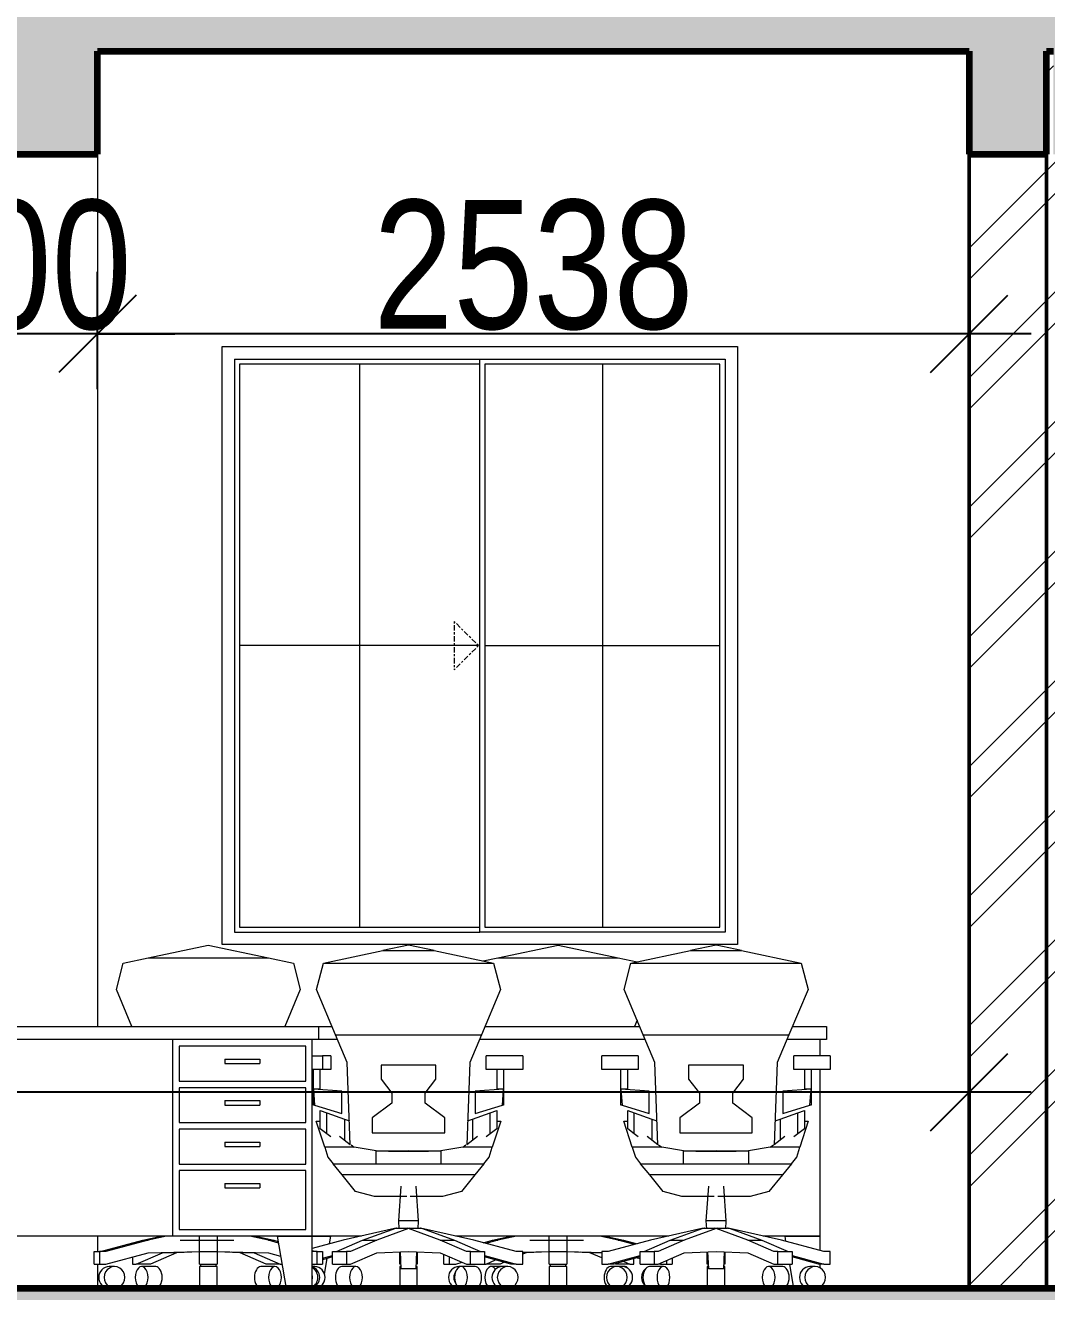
# Model space of a CAD drawing. Header units: millimetres. Extents: x -35190 to 411743, y -233114 to 23872.
# Drawn here: x 110245 to 113218, y -216546 to -212861 of the extents above; entities that cross this region are included whole.
import ezdxf

# ---------------------------------------------------------------- set-up
doc = ezdxf.new("R2010")
doc.units = ezdxf.units.MM
doc.linetypes.add('Centre', pattern=[31.75, 6.35, -4.7625, 15.875, -4.7625])
for name, color, linetype, lineweight in [('A-ANNO-DIMS', 211, 'Continuous', 9), ('A-DETL-GENF', 92, 'Continuous', 18), ('A-DETL-THIN', 151, 'Continuous', 18), ('A-FLOR-LEVL', 51, 'Continuous', 18), ('A-GENM', 13, 'Continuous', 18), ('A-GLAZ', 151, 'Continuous', 18), ('A-WALL', 113, 'Continuous', 18), ('A-WALL-PATT', 111, 'Continuous', 18), ('I-FURN', 30, 'Continuous', 18)]:
    doc.layers.add(name, color=color, linetype=linetype, lineweight=lineweight)
doc.styles.add('Arial_3', font='arial.ttf', dxfattribs={"width": 0.8, "height": 375})
doc.dimstyles.new('main_4_5mm', dxfattribs={"dimscale": 304.8, "dimtxt": 382.597275, "dimasz": 0.738189, "dimexe": 0.590551, "dimexo": 0.0625, "dimgap": 0.024606, "dimtad": 1, "dimdec": 0, "dimzin": 0, "dimdsep": 46, "dimtxsty": 'Arial_3', "dimblk1": 'OBLIQUE', "dimblk2": 'OBLIQUE', "dimsah": 1, "dimcen": 0.09, "dimdle": 0.590551, "dimazin": 0, "dimtfac": 1, "dimtdec": 4, "dimtix": 1, "dimtmove": 0, "dimatfit": 3, "dimfxl": 0.590551, "dimfxlon": 1, "dimtvp": 1, "dimtolj": 1, "dimtzin": 0, "dimarcsym": 2})
pattern_1 = [(45, (95014.18, -213760.84), (-188.5854, 188.5854), []), (45, (95014.18, -213475.09), (-188.5854, 188.5854), [])]

# ---------------------------------------------------------------- blocks, each defined once
blk = doc.blocks.new('Sliding - 2L - SL1_5 X 1_8-V4-Section 3')
at = {"layer": 'A-GLAZ'}
for p, q in [((28834.9, 3154), (28834.9, 1486)), ((28834.9, 3154), (29548.9, 3154)), ((28849.9, 3139), (28849.9, 1501)), ((29548.9, 3139), (28849.9, 3139)), ((29199.4, 3139), (29199.4, 1501)), ((29548.9, 1486), (29548.9, 3154)), ((29548.9, 3154), (30262.9, 3154)), ((29564, 3138.9), (29564, 1501.1)), ((30247.8, 3138.9), (29564, 3138.9)), ((29905.9, 3138.9), (29905.9, 1501.1)), ((30247.8, 1501.1), (30247.8, 3138.9)), ((30262.9, 3154), (30262.9, 1486)), ((29545.1, 2320), (28849.9, 2320)), ((29564, 2320), (30247.8, 2320)), ((28834.9, 1486), (29548.9, 1486)), ((28849.9, 1501), (29548.9, 1501)), ((30262.9, 1486), (29548.9, 1486)), ((29564, 1501.1), (30247.8, 1501.1))]:
    blk.add_line(p, q, dxfattribs=at)
at = {"layer": 'A-GLAZ', "linetype": 'Centre'}
for p, q in [((29545.1, 2320), (29474.4, 2390.7)), ((29474.4, 2390.7), (29474.4, 2249.3)), ((29545.1, 2320), (29474.4, 2249.3))]:
    blk.add_line(p, q, dxfattribs=at)
blk = doc.blocks.new('HermanMiller_Seating_Aeron_WorkChair_9870 - Armpad_PostureFit_Graphite-V12-Section 3')
at = {"layer": 'A-GENM'}
blk.add_line((26855.5, 4338.9), (26699.3, 4338.9), dxfattribs=at)
at = {"layer": 'I-FURN'}
for p, q in [((26606.7, 5161.6), (26781.6, 5198.1)), ((26781.6, 5198.1), (26956.5, 5161.6)), ((26564, 5152.7), (26606.7, 5161.6)), ((26606.7, 5161.6), (26956.5, 5161.6)), ((26956.5, 5161.6), (27011.6, 5150.1)), ((27011.6, 4979.9), (27004.1, 4962)), ((26591.1, 4339.7), (26644.6, 4352)), ((26660.3, 4352), (26606.8, 4339.7)), ((26756.2, 4339.7), (26756.2, 4352)), ((26807, 4352), (26807, 4339.7)), ((26956.4, 4339.7), (26902.9, 4352)), ((26918.6, 4352), (26972.1, 4339.7)), ((26564, 4332.5), (26591.1, 4339.7)), ((26606.8, 4339.7), (26571.9, 4330.5)), ((26591.1, 4339.7), (26606.8, 4339.7)), ((26756.2, 4307.2), (26756.2, 4339.7)), ((26756.2, 4339.7), (26807, 4339.7)), ((26807, 4339.7), (26807, 4307.2)), ((27003.8, 4327.2), (26956.4, 4339.7)), ((26956.4, 4339.7), (26972.1, 4339.7)), ((26972.1, 4339.7), (27011.6, 4329.3)), ((26449.3, 4270.6), (26449.3, 4299)), ((26465, 4292.2), (26465, 4270.6)), ((26483.7, 4270.6), (26502.9, 4275.8)), ((26572.1, 4270.6), (26599.7, 4282.6)), ((26625.1, 4275.8), (26613.2, 4270.6)), ((26678.8, 4305.2), (26756.2, 4307)), ((26678.8, 4304.7), (26715.1, 4306.1)), ((26689.2, 4303.6), (26678.8, 4299)), ((26689.2, 4303.6), (26678.8, 4303.6)), ((26756.2, 4306.1), (26689.2, 4303.6)), ((26756.2, 4270.6), (26756.2, 4307.2)), ((26756.2, 4307.2), (26807, 4307.2)), ((26807, 4307.2), (26807, 4270.6)), ((26807, 4307), (26909.3, 4304.7)), ((26874, 4303.6), (26807, 4306.1)), ((26848.1, 4306.1), (26909.3, 4303.8)), ((26909.3, 4288.3), (26874, 4303.6)), ((26909.3, 4303.6), (26874, 4303.6)), ((26973, 4278.5), (26991.1, 4270.6)), ((27002.7, 4270.6), (27002.7, 4286.4)), ((27011.6, 4288.8), (27020.5, 4286.4)), ((27098.3, 4270.6), (27098.3, 4281.5)), ((27114, 4288.3), (27114, 4270.6)), ((26449.3, 4270.6), (26465, 4270.6)), ((26465, 4270.6), (26483.7, 4270.6)), ((26499.4, 4263.5), (26492.9, 4263.5)), ((26567.5, 4270.6), (26572.1, 4270.6)), ((26613.2, 4270.6), (26572.1, 4270.6)), ((26619.4, 4263.5), (26587.5, 4263.5)), ((26756.2, 4270.6), (26807, 4270.6)), ((26807, 4263.5), (26756.2, 4263.5)), ((26756.2, 4263.5), (26756.2, 4231.7)), ((26758.7, 4270.6), (26759.1, 4263.4)), ((26804.2, 4263.5), (26804.5, 4270.6)), ((26807, 4231.7), (26807, 4263.5)), ((26952.9, 4263.5), (26934.6, 4263.5)), ((26950, 4270.6), (26947.6, 4271.7)), ((26991.1, 4270.6), (26950, 4270.6)), ((26975.7, 4263.5), (26968.6, 4263.5)), ((26991.1, 4270.6), (27002.7, 4270.6)), ((27075.6, 4271.7), (27079.5, 4270.6)), ((27079.5, 4270.6), (27098.3, 4270.6)), ((27098.3, 4270.6), (27114, 4270.6)), ((26756.2, 4231.7), (26756.2, 4200)), ((26807, 4200), (26807, 4231.7))]:
    blk.add_line(p, q, dxfattribs=at)
for centre, ratio, start_param, end_param in [((26492.9, 4231.7), 0.951057, 0, 1.570796), ((26508.6, 4231.7), 0.951057, 0.936925, 1.570796), ((26587.5, 4231.7), 0.587785, 5.566775, 7.853982), ((26934.6, 4231.7), 0.587785, 0, 1.570796), ((26975.7, 4231.7), 0.587785, 5.615513, 6.429794), ((27054.6, 4231.7), 0.951057, 0.667672, 1.570796), ((26492.9, 4231.7), 0.951057, 1.570796, 3.141593), ((26508.6, 4231.7), 0.951057, 1.570796, 2.204668), ((26587.5, 4231.7), 0.587785, 1.570796, 3.858003), ((26934.6, 4231.7), 0.587785, 1.570796, 3.141593), ((26975.7, 4231.7), 0.587785, 2.994984, 3.809265), ((27054.6, 4231.7), 0.951057, 1.570796, 2.47392)]:
    blk.add_ellipse(centre, major_axis=(0, 31.7), ratio=ratio, start_param=start_param, end_param=end_param, dxfattribs=at)
blk = doc.blocks.new('M_Desk - 1525 x 762mm-V15-Section 3')
at = {"layer": 'I-FURN'}
for p, q in [((29080.5, 4962), (29119.1, 4962)), ((29564.1, 4962), (30014.3, 4962)), ((30459.3, 4962), (30558.4, 4962)), ((30558.4, 4962), (30558.4, 4923.9)), ((29135.1, 4923.9), (29080.5, 4923.9)), ((30030.3, 4923.9), (29548.1, 4923.9)), ((30558.4, 4923.9), (30443.3, 4923.9)), ((30539.3, 4923.9), (30539.3, 4876.3)), ((30539.3, 4836.6), (30539.3, 4352)), ((29061.4, 4352), (29115.9, 4352)), ((29204.6, 4352), (29061.4, 4352)), ((29112.1, 4329.4), (29115.9, 4352)), ((30099.8, 4352), (29478.6, 4352)), ((30539.3, 4352), (30373.8, 4352)), ((30440.3, 4336.3), (30437.7, 4352)), ((30437.7, 4352), (30539.3, 4352)), ((30539.3, 4352), (30539.3, 4310.1)), ((29097.4, 4241.1), (29105.1, 4287.1)), ((30463.1, 4200), (30451.3, 4270.6)), ((30539.3, 4270.6), (30539.3, 4259.8)), ((29090.5, 4200), (29092.7, 4213)), ((30539.3, 4203.7), (30539.3, 4200))]:
    blk.add_line(p, q, dxfattribs=at)
blk = doc.blocks.new('HermanMiller_Seating_Aeron_WorkChair_9870 - Armpad_PostureFit_Graphite-V11-Section 3')
at = {"layer": 'I-FURN'}
for p, q in [((23531.2, 5198.1), (23456.9, 5182.6)), ((23605.5, 5182.6), (23531.2, 5198.1)), ((23283.4, 5146.4), (23456.9, 5182.6)), ((23456.9, 5182.6), (23605.5, 5182.6)), ((23605.5, 5182.6), (23779, 5146.4)), ((23263.5, 5069.7), (23283.4, 5146.4)), ((23283.4, 5146.4), (23779, 5146.4)), ((23779, 5146.4), (23798.9, 5069.7)), ((23319, 4937.5), (23263.5, 5069.7)), ((23798.9, 5069.7), (23743.4, 4937.5)), ((23352.9, 4856.7), (23319, 4937.5)), ((23319, 4937.5), (23743.4, 4937.5)), ((23743.4, 4937.5), (23709.5, 4856.7)), ((23198.6, 4836.6), (23198.6, 4876.3)), ((23304.8, 4876.3), (23198.6, 4876.3)), ((23304.8, 4876.3), (23304.8, 4836.6)), ((23757.6, 4836.6), (23757.6, 4876.3)), ((23863.8, 4876.3), (23757.6, 4876.3)), ((23863.8, 4876.3), (23863.8, 4836.6)), ((23304.8, 4836.6), (23198.6, 4836.6)), ((23254.5, 4779.8), (23254.5, 4836.6)), ((23273.2, 4836.6), (23273.2, 4779.8)), ((23361.7, 4617.4), (23352.9, 4856.7)), ((23611.2, 4848.9), (23451.2, 4848.9)), ((23451.2, 4848.9), (23451.2, 4808.5)), ((23611.2, 4808.5), (23611.2, 4848.9)), ((23709.5, 4856.7), (23700.7, 4617.4)), ((23863.8, 4836.6), (23757.6, 4836.6)), ((23789.2, 4779.8), (23789.2, 4836.6)), ((23807.9, 4836.6), (23807.9, 4779.8)), ((23451.2, 4808.5), (23482.6, 4767.4)), ((23579.8, 4767.4), (23611.2, 4808.5)), ((23254.5, 4732.9), (23254.5, 4779.8)), ((23273.2, 4779.8), (23254.5, 4779.8)), ((23336.7, 4773.8), (23254.5, 4779.8)), ((23254.5, 4779.8), (23257.8, 4732.9)), ((23273.2, 4779.8), (23273.2, 4778.5)), ((23336.7, 4708.8), (23336.7, 4773.8)), ((23482.6, 4767.4), (23482.6, 4738.5)), ((23579.8, 4738.5), (23579.8, 4767.4)), ((23807.9, 4779.8), (23725.7, 4773.8)), ((23725.7, 4773.8), (23725.7, 4708.8)), ((23789.2, 4778.5), (23789.2, 4779.8)), ((23807.9, 4779.8), (23789.2, 4779.8)), ((23804.6, 4732.9), (23807.9, 4779.8)), ((23807.9, 4779.8), (23807.9, 4732.9)), ((23257.8, 4732.9), (23254.5, 4732.9)), ((23257.8, 4732.9), (23336.7, 4708.8)), ((23274.1, 4663.7), (23274.1, 4717)), ((23274.1, 4717), (23293.2, 4710.2)), ((23482.6, 4738.5), (23425.7, 4695.9)), ((23636.7, 4695.9), (23579.8, 4738.5)), ((23725.7, 4708.8), (23804.6, 4732.9)), ((23769.2, 4710.2), (23788.3, 4717)), ((23788.3, 4717), (23788.3, 4663.7)), ((23807.9, 4732.9), (23804.6, 4732.9)), ((23287.2, 4610.4), (23262.9, 4686.6)), ((23262.9, 4686.6), (23271.6, 4686.6)), ((23271.6, 4686.6), (23274.1, 4684.7)), ((23293.2, 4710.2), (23344.7, 4692)), ((23293.2, 4649.6), (23293.2, 4710.2)), ((23344.7, 4692), (23359.2, 4686.9)), ((23344.7, 4692), (23344.7, 4631.8)), ((23425.7, 4695.9), (23425.7, 4652.9)), ((23636.7, 4652.9), (23636.7, 4695.9)), ((23703.2, 4686.9), (23717.7, 4692)), ((23717.7, 4692), (23769.2, 4710.2)), ((23717.7, 4692), (23717.7, 4631.8)), ((23769.2, 4649.6), (23769.2, 4710.2)), ((23799.5, 4686.6), (23775.2, 4610.4)), ((23788.3, 4684.7), (23790.8, 4686.6)), ((23790.8, 4686.6), (23799.5, 4686.6)), ((23293.2, 4649.6), (23274.1, 4663.7)), ((23304.8, 4641.1), (23293.2, 4649.6)), ((23425.7, 4652.9), (23636.7, 4652.9)), ((23769.2, 4649.6), (23757.7, 4641.1)), ((23788.3, 4663.7), (23769.2, 4649.6)), ((23373.2, 4610.4), (23287.2, 4610.4)), ((23287.2, 4610.4), (23296.3, 4581.8)), ((23330.6, 4642.3), (23361.7, 4619)), ((23363.9, 4617.4), (23373.2, 4610.4)), ((23436.7, 4600), (23373.2, 4610.4)), ((23689.2, 4610.4), (23625.7, 4600)), ((23689.2, 4610.4), (23698.5, 4617.4)), ((23775.2, 4610.4), (23689.2, 4610.4)), ((23700.8, 4619), (23731.8, 4642.3)), ((23766.2, 4581.8), (23775.2, 4610.4)), ((23296.3, 4581.8), (23311.7, 4562.7)), ((23436.7, 4562.7), (23436.7, 4600)), ((23531.2, 4599.7), (23436.7, 4598.9)), ((23472.6, 4598.9), (23436.7, 4598.9)), ((23472.6, 4598.9), (23589.8, 4598.9)), ((23625.7, 4598.9), (23531.2, 4599.7)), ((23625.7, 4598.9), (23589.8, 4598.9)), ((23625.7, 4600), (23625.7, 4562.7)), ((23750.7, 4562.7), (23766.2, 4581.8)), ((23311.7, 4562.7), (23436.7, 4562.7)), ((23338.1, 4530.2), (23311.7, 4562.7)), ((23436.7, 4562.7), (23625.7, 4562.7)), ((23625.7, 4562.7), (23750.7, 4562.7)), ((23750.7, 4562.7), (23724.3, 4530.2)), ((23377.2, 4482.1), (23338.1, 4530.2)), ((23724.3, 4530.2), (23338.1, 4530.2)), ((23509, 4497.7), (23501.8, 4396.1)), ((23560.6, 4396.1), (23553.4, 4497.7)), ((23724.3, 4530.2), (23685.2, 4482.1)), ((23432, 4466.8), (23377.2, 4482.1)), ((23526.2, 4466.8), (23432, 4466.8)), ((23630.4, 4466.8), (23536.2, 4466.8)), ((23685.2, 4482.1), (23630.4, 4466.8)), ((23501.8, 4396.1), (23503, 4373.3)), ((23531.2, 4396.1), (23501.8, 4396.1)), ((23560.6, 4396.1), (23531.2, 4396.1)), ((23559.4, 4373.3), (23560.6, 4396.1)), ((23490.1, 4374), (23340.7, 4339.7)), ((23397.7, 4339.7), (23493.9, 4375.4)), ((23531.2, 4374), (23438.8, 4339.7)), ((23496.2, 4375.4), (23490.1, 4374)), ((23493.9, 4375.4), (23496.2, 4375.4)), ((23496.2, 4374.5), (23496.2, 4375.4)), ((23497.6, 4375.4), (23496.2, 4375.4)), ((23497.6, 4375.4), (23527.5, 4375.4)), ((23531.2, 4374), (23527.5, 4375.4)), ((23527.5, 4375.4), (23527.5, 4374.5)), ((23527.5, 4375.4), (23531.2, 4375.4)), ((23535, 4375.4), (23531.2, 4374)), ((23531.2, 4375.4), (23535, 4375.4)), ((23623.6, 4339.7), (23531.2, 4374)), ((23535, 4374.5), (23535, 4375.4)), ((23535, 4375.4), (23564.8, 4375.4)), ((23566.2, 4375.4), (23564.8, 4375.4)), ((23566.2, 4375.4), (23568.6, 4375.4)), ((23721.7, 4339.7), (23566.2, 4375.4)), ((23566.2, 4375.4), (23566.2, 4374.5)), ((23568.6, 4375.4), (23572.3, 4374)), ((23572.3, 4374), (23664.7, 4339.7)), ((23340.7, 4339.7), (23217.6, 4307.2)), ((23321.7, 4307.2), (23397.7, 4339.7)), ((23438.8, 4339.7), (23362.8, 4307.2)), ((23397.7, 4339.7), (23438.8, 4339.7)), ((23699.6, 4307.2), (23623.6, 4339.7)), ((23623.6, 4339.7), (23664.7, 4339.7)), ((23664.7, 4339.7), (23740.7, 4307.2)), ((23844.8, 4307.2), (23721.7, 4339.7)), ((23217.6, 4307.2), (23198.9, 4307.2)), ((23198.9, 4307.2), (23198.9, 4270.6)), ((23217.6, 4270.6), (23310.1, 4295.4)), ((23310.1, 4291.2), (23233.3, 4270.6)), ((23310.1, 4270.6), (23310.1, 4307.2)), ((23310.1, 4307.2), (23351.2, 4307.2)), ((23362.8, 4307.2), (23351.2, 4307.2)), ((23351.2, 4307.2), (23351.2, 4270.6)), ((23362.8, 4270.6), (23438.8, 4303.6)), ((23438.8, 4303.6), (23531.2, 4307)), ((23505.8, 4303.6), (23505.8, 4306.1)), ((23505.8, 4270.6), (23505.8, 4303.6)), ((23507.8, 4303.6), (23505.8, 4303.6)), ((23506.5, 4306.1), (23509, 4257.1)), ((23531.2, 4307), (23623.6, 4303.6)), ((23553.4, 4257.1), (23555.9, 4306.1)), ((23556.6, 4303.6), (23554.6, 4303.6)), ((23556.6, 4306.1), (23556.6, 4303.6)), ((23556.6, 4303.6), (23556.6, 4270.6)), ((23623.6, 4303.6), (23699.6, 4270.6)), ((23711.2, 4307.2), (23699.6, 4307.2)), ((23711.2, 4270.6), (23711.2, 4307.2)), ((23711.2, 4307.2), (23752.3, 4307.2)), ((23752.3, 4307.2), (23752.3, 4270.6)), ((23752.3, 4295.4), (23844.8, 4270.6)), ((23829.1, 4270.6), (23752.3, 4291.2)), ((23863.6, 4307.2), (23844.8, 4307.2)), ((23863.6, 4270.6), (23863.6, 4307.2)), ((23198.9, 4270.6), (23217.6, 4270.6)), ((23233.3, 4270.6), (23217.6, 4270.6)), ((23258.2, 4263.5), (23242.5, 4263.5)), ((23310.1, 4270.6), (23351.2, 4270.6)), ((23378.2, 4263.5), (23337.1, 4263.5)), ((23351.2, 4270.6), (23362.8, 4270.6)), ((23509.4, 4270.6), (23505.8, 4270.6)), ((23509.8, 4263.5), (23505.8, 4263.5)), ((23505.8, 4263.5), (23505.8, 4231.7)), ((23531.2, 4257.1), (23509, 4257.1)), ((23553.4, 4257.1), (23531.2, 4257.1)), ((23556.6, 4263.5), (23552.7, 4263.5)), ((23556.6, 4270.6), (23553, 4270.6)), ((23556.6, 4231.7), (23556.6, 4263.5)), ((23725.3, 4263.5), (23684.2, 4263.5)), ((23699.6, 4270.6), (23711.2, 4270.6)), ((23711.2, 4270.6), (23752.3, 4270.6)), ((23819.9, 4263.5), (23804.2, 4263.5)), ((23844.8, 4270.6), (23829.1, 4270.6)), ((23844.8, 4270.6), (23863.6, 4270.6)), ((23505.8, 4231.7), (23505.8, 4200)), ((23556.6, 4200), (23556.6, 4231.7))]:
    blk.add_line(p, q, dxfattribs=at)
for centre, ratio, start_param, end_param in [((23242.5, 4231.7), 0.951057, 4.712389, 7.853982), ((23258.2, 4231.7), 0.951057, 4.712389, 6.283185), ((23337.1, 4231.7), 0.587785, 0, 1.570796), ((23378.2, 4231.7), 0.587785, 4.712389, 7.853982), ((23684.2, 4231.7), 0.587785, 4.712389, 7.853982), ((23725.3, 4231.7), 0.587785, 4.712389, 6.283185), ((23804.2, 4231.7), 0.951057, 0, 1.570796), ((23819.9, 4231.7), 0.951057, 4.712389, 7.853982), ((23242.5, 4231.7), 0.951057, 1.570796, 4.712389), ((23258.2, 4231.7), 0.951057, 3.141593, 4.712389), ((23337.1, 4231.7), 0.587785, 1.570796, 3.141593), ((23378.2, 4231.7), 0.587785, 1.570796, 4.712389), ((23684.2, 4231.7), 0.587785, 1.570796, 4.712389), ((23725.3, 4231.7), 0.587785, 3.141593, 4.712389), ((23804.2, 4231.7), 0.951057, 1.570796, 3.141593), ((23819.9, 4231.7), 0.951057, 1.570796, 4.712389)]:
    blk.add_ellipse(centre, major_axis=(0, 31.7), ratio=ratio, start_param=start_param, end_param=end_param, dxfattribs=at)
blk = doc.blocks.new('HermanMiller_Seating_Aeron_WorkChair_9870 - Armpad_PostureFit_Graphite-V16-Section 3')
at = {"layer": 'I-FURN'}
for p, q in [((29341.6, 5198.1), (29267.3, 5182.6)), ((29415.9, 5182.6), (29341.6, 5198.1)), ((29093.8, 5146.4), (29267.3, 5182.6)), ((29267.3, 5182.6), (29415.9, 5182.6)), ((29415.9, 5182.6), (29589.4, 5146.4)), ((29073.9, 5069.7), (29093.8, 5146.4)), ((29093.8, 5146.4), (29589.4, 5146.4)), ((29589.4, 5146.4), (29609.3, 5069.7)), ((29129.4, 4937.5), (29073.9, 5069.7)), ((29609.3, 5069.7), (29553.8, 4937.5)), ((29163.3, 4856.7), (29129.4, 4937.5)), ((29129.4, 4937.5), (29553.8, 4937.5)), ((29553.8, 4937.5), (29519.9, 4856.7)), ((29115.2, 4876.3), (29091.5, 4876.3)), ((29115.2, 4876.3), (29115.2, 4836.6)), ((29568, 4836.6), (29568, 4876.3)), ((29674.2, 4876.3), (29568, 4876.3)), ((29674.2, 4876.3), (29674.2, 4836.6)), ((29064.9, 4779.8), (29064.9, 4836.6)), ((29083.6, 4836.6), (29083.6, 4779.8)), ((29115.2, 4836.6), (29091.5, 4836.6)), ((29172.1, 4617.4), (29163.3, 4856.7)), ((29421.6, 4848.9), (29261.6, 4848.9)), ((29261.6, 4848.9), (29261.6, 4808.5)), ((29421.6, 4808.5), (29421.6, 4848.9)), ((29519.9, 4856.7), (29511.1, 4617.4)), ((29674.2, 4836.6), (29568, 4836.6)), ((29599.6, 4779.8), (29599.6, 4836.6)), ((29618.3, 4836.6), (29618.3, 4779.8)), ((29261.6, 4808.5), (29293, 4767.4)), ((29390.2, 4767.4), (29421.6, 4808.5)), ((29064.9, 4732.9), (29064.9, 4779.8)), ((29083.6, 4779.8), (29064.9, 4779.8)), ((29147.1, 4773.8), (29064.9, 4779.8)), ((29064.9, 4779.8), (29068.2, 4732.9)), ((29083.6, 4779.8), (29083.6, 4778.5)), ((29147.1, 4708.8), (29147.1, 4773.8)), ((29293, 4767.4), (29293, 4738.5)), ((29390.2, 4738.5), (29390.2, 4767.4)), ((29618.3, 4779.8), (29536.1, 4773.8)), ((29536.1, 4773.8), (29536.1, 4708.8)), ((29599.6, 4778.5), (29599.6, 4779.8)), ((29618.3, 4779.8), (29599.6, 4779.8)), ((29615, 4732.9), (29618.3, 4779.8)), ((29618.3, 4779.8), (29618.3, 4732.9)), ((29068.2, 4732.9), (29064.9, 4732.9)), ((29068.2, 4732.9), (29147.1, 4708.8)), ((29084.5, 4663.7), (29084.5, 4717)), ((29084.5, 4717), (29103.6, 4710.2)), ((29293, 4738.5), (29236.1, 4695.9)), ((29447.1, 4695.9), (29390.2, 4738.5)), ((29536.1, 4708.8), (29615, 4732.9)), ((29579.6, 4710.2), (29598.7, 4717)), ((29598.7, 4717), (29598.7, 4663.7)), ((29618.3, 4732.9), (29615, 4732.9)), ((29097.6, 4610.4), (29073.3, 4686.6)), ((29073.3, 4686.6), (29082, 4686.6)), ((29082, 4686.6), (29084.5, 4684.7)), ((29103.6, 4710.2), (29155.1, 4692)), ((29103.6, 4649.6), (29103.6, 4710.2)), ((29155.1, 4692), (29169.6, 4686.9)), ((29155.1, 4692), (29155.1, 4631.8)), ((29236.1, 4695.9), (29236.1, 4652.9)), ((29447.1, 4652.9), (29447.1, 4695.9)), ((29513.6, 4686.9), (29528.1, 4692)), ((29528.1, 4692), (29579.6, 4710.2)), ((29528.1, 4692), (29528.1, 4631.8)), ((29579.6, 4649.6), (29579.6, 4710.2)), ((29609.9, 4686.6), (29585.6, 4610.4)), ((29598.7, 4684.7), (29601.2, 4686.6)), ((29601.2, 4686.6), (29609.9, 4686.6)), ((29103.6, 4649.6), (29084.5, 4663.7)), ((29115.2, 4641.1), (29103.6, 4649.6)), ((29236.1, 4652.9), (29447.1, 4652.9)), ((29579.6, 4649.6), (29568.1, 4641.1)), ((29598.7, 4663.7), (29579.6, 4649.6)), ((29183.6, 4610.4), (29097.6, 4610.4)), ((29097.6, 4610.4), (29106.7, 4581.8)), ((29141, 4642.3), (29172.1, 4619)), ((29174.3, 4617.4), (29183.6, 4610.4)), ((29247.1, 4600), (29183.6, 4610.4)), ((29499.6, 4610.4), (29436.1, 4600)), ((29499.6, 4610.4), (29508.9, 4617.4)), ((29585.6, 4610.4), (29499.6, 4610.4)), ((29511.2, 4619), (29542.2, 4642.3)), ((29576.6, 4581.8), (29585.6, 4610.4)), ((29106.7, 4581.8), (29122.1, 4562.7)), ((29247.1, 4562.7), (29247.1, 4600)), ((29341.6, 4599.7), (29247.1, 4598.9)), ((29283, 4598.9), (29247.1, 4598.9)), ((29283, 4598.9), (29400.2, 4598.9)), ((29436.1, 4598.9), (29341.6, 4599.7)), ((29436.1, 4598.9), (29400.2, 4598.9)), ((29436.1, 4600), (29436.1, 4562.7)), ((29561.1, 4562.7), (29576.6, 4581.8)), ((29122.1, 4562.7), (29247.1, 4562.7)), ((29148.5, 4530.2), (29122.1, 4562.7)), ((29247.1, 4562.7), (29436.1, 4562.7)), ((29436.1, 4562.7), (29561.1, 4562.7)), ((29561.1, 4562.7), (29534.7, 4530.2)), ((29187.6, 4482.1), (29148.5, 4530.2)), ((29534.7, 4530.2), (29148.5, 4530.2)), ((29319.4, 4497.7), (29312.2, 4396.1)), ((29371, 4396.1), (29363.8, 4497.7)), ((29534.7, 4530.2), (29495.6, 4482.1)), ((29242.4, 4466.8), (29187.6, 4482.1)), ((29336.6, 4466.8), (29242.4, 4466.8)), ((29440.8, 4466.8), (29346.6, 4466.8)), ((29495.6, 4482.1), (29440.8, 4466.8)), ((29312.2, 4396.1), (29313.4, 4373.3)), ((29341.6, 4396.1), (29312.2, 4396.1)), ((29371, 4396.1), (29341.6, 4396.1)), ((29369.8, 4373.3), (29371, 4396.1)), ((29300.5, 4374), (29151.1, 4339.7)), ((29208.1, 4339.7), (29304.3, 4375.4)), ((29341.6, 4374), (29249.2, 4339.7)), ((29306.6, 4375.4), (29300.5, 4374)), ((29304.3, 4375.4), (29306.6, 4375.4)), ((29306.6, 4374.5), (29306.6, 4375.4)), ((29308, 4375.4), (29306.6, 4375.4)), ((29308, 4375.4), (29337.9, 4375.4)), ((29341.6, 4374), (29337.9, 4375.4)), ((29337.9, 4375.4), (29337.9, 4374.5)), ((29337.9, 4375.4), (29341.6, 4375.4)), ((29345.4, 4375.4), (29341.6, 4374)), ((29341.6, 4375.4), (29345.4, 4375.4)), ((29434, 4339.7), (29341.6, 4374)), ((29345.4, 4374.5), (29345.4, 4375.4)), ((29345.4, 4375.4), (29375.2, 4375.4)), ((29376.6, 4375.4), (29375.2, 4375.4)), ((29376.6, 4375.4), (29379, 4375.4)), ((29532.1, 4339.7), (29376.6, 4375.4)), ((29376.6, 4375.4), (29376.6, 4374.5)), ((29379, 4375.4), (29382.7, 4374)), ((29382.7, 4374), (29475.1, 4339.7)), ((29151.1, 4339.7), (29061.4, 4316)), ((29132.1, 4307.2), (29208.1, 4339.7)), ((29249.2, 4339.7), (29173.2, 4307.2)), ((29208.1, 4339.7), (29249.2, 4339.7)), ((29510, 4307.2), (29434, 4339.7)), ((29434, 4339.7), (29475.1, 4339.7)), ((29475.1, 4339.7), (29551.1, 4307.2)), ((29655.2, 4307.2), (29532.1, 4339.7)), ((29091.3, 4287.6), (29120.5, 4295.4)), ((29120.5, 4291.2), (29091.3, 4283.4)), ((29120.5, 4270.6), (29120.5, 4307.2)), ((29120.5, 4307.2), (29161.6, 4307.2)), ((29173.2, 4307.2), (29161.6, 4307.2)), ((29161.6, 4307.2), (29161.6, 4270.6)), ((29173.2, 4270.6), (29249.2, 4303.6)), ((29249.2, 4303.6), (29341.6, 4307)), ((29316.2, 4303.6), (29316.2, 4306.1)), ((29316.2, 4270.6), (29316.2, 4303.6)), ((29317.9, 4303.6), (29316.2, 4303.6)), ((29316.9, 4306.1), (29319.4, 4257.1)), ((29341.6, 4307), (29434, 4303.6)), ((29363.8, 4257.1), (29366.3, 4306.1)), ((29367, 4303.6), (29365, 4303.6)), ((29367, 4306.1), (29367, 4303.6)), ((29367, 4303.6), (29367, 4270.6)), ((29434, 4303.6), (29510, 4270.6)), ((29521.6, 4307.2), (29510, 4307.2)), ((29521.6, 4270.6), (29521.6, 4307.2)), ((29521.6, 4307.2), (29562.7, 4307.2)), ((29562.7, 4307.2), (29562.7, 4270.6)), ((29562.7, 4295.4), (29655.2, 4270.6)), ((29639.5, 4270.6), (29562.7, 4291.2)), ((29674, 4307.2), (29655.2, 4307.2)), ((29674, 4270.6), (29674, 4307.2)), ((29068.6, 4263.5), (29061.4, 4263.5)), ((29120.5, 4270.6), (29161.6, 4270.6)), ((29188.6, 4263.5), (29147.5, 4263.5)), ((29161.6, 4270.6), (29173.2, 4270.6)), ((29319.8, 4270.6), (29316.2, 4270.6)), ((29320.2, 4263.5), (29316.2, 4263.5)), ((29316.2, 4263.5), (29316.2, 4231.7)), ((29341.6, 4257.1), (29319.4, 4257.1)), ((29363.8, 4257.1), (29341.6, 4257.1)), ((29367, 4263.5), (29363.1, 4263.5)), ((29367, 4270.6), (29363.4, 4270.6)), ((29367, 4231.7), (29367, 4263.5)), ((29535.7, 4263.5), (29494.6, 4263.5)), ((29510, 4270.6), (29521.6, 4270.6)), ((29521.6, 4270.6), (29562.7, 4270.6)), ((29630.3, 4263.5), (29614.6, 4263.5)), ((29655.2, 4270.6), (29639.5, 4270.6)), ((29655.2, 4270.6), (29674, 4270.6)), ((29316.2, 4231.7), (29316.2, 4200)), ((29367, 4200), (29367, 4231.7))]:
    blk.add_line(p, q, dxfattribs=at)
for centre, ratio, start_param, end_param in [((29052.9, 4231.7), 0.951057, 4.712389, 5.99777), ((29068.6, 4231.7), 0.951057, 4.712389, 6.283185), ((29147.5, 4231.7), 0.587785, 0, 1.570796), ((29188.6, 4231.7), 0.587785, 4.712389, 7.853982), ((29494.6, 4231.7), 0.587785, 4.712389, 7.853982), ((29535.7, 4231.7), 0.587785, 4.712389, 6.283185), ((29614.6, 4231.7), 0.951057, 0, 1.570796), ((29630.3, 4231.7), 0.951057, 4.712389, 7.853982), ((29052.9, 4231.7), 0.951057, 3.427008, 4.712389), ((29068.6, 4231.7), 0.951057, 3.141593, 4.712389), ((29147.5, 4231.7), 0.587785, 1.570796, 3.141593), ((29188.6, 4231.7), 0.587785, 1.570796, 4.712389), ((29494.6, 4231.7), 0.587785, 1.570796, 4.712389), ((29535.7, 4231.7), 0.587785, 3.141593, 4.712389), ((29614.6, 4231.7), 0.951057, 1.570796, 3.141593), ((29630.3, 4231.7), 0.951057, 1.570796, 4.712389)]:
    blk.add_ellipse(centre, major_axis=(0, 31.7), ratio=ratio, start_param=start_param, end_param=end_param, dxfattribs=at)
blk = doc.blocks.new('M_Desk - 1525 x 762mm-99774-Section 3')
at = {"layer": 'I-FURN'}
for p, q in [((27517.4, 4962), (29080.5, 4962)), ((27517.4, 4962), (27517.4, 4923.9)), ((29080.5, 4923.9), (29080.5, 4962)), ((29080.5, 4923.9), (27517.4, 4923.9)), ((27536.4, 4352), (27536.4, 4923.9)), ((27923.8, 4904.9), (27555.5, 4904.9)), ((27555.5, 4904.9), (27555.5, 4803.2)), ((27923.8, 4803.2), (27923.8, 4904.9)), ((27942.8, 4352), (27942.8, 4923.9)), ((28655, 4923.9), (28655, 4352)), ((28674.1, 4904.9), (28674.1, 4802.9)), ((29042.4, 4904.9), (28674.1, 4904.9)), ((29042.4, 4802.9), (29042.4, 4904.9)), ((29061.4, 4352), (29061.4, 4923.9)), ((27688.8, 4854), (27688.8, 4866.7)), ((27790.4, 4866.7), (27688.8, 4866.7)), ((27790.4, 4854), (27790.4, 4866.7)), ((28807.4, 4866.7), (28909, 4866.7)), ((28807.4, 4866.7), (28807.4, 4854)), ((28909, 4866.7), (28909, 4854)), ((27790.4, 4854), (27688.8, 4854)), ((28807.4, 4854), (28909, 4854)), ((27555.5, 4803.2), (27923.8, 4803.2)), ((28674.1, 4802.9), (29042.4, 4802.9)), ((27555.5, 4784.2), (27555.5, 4371.1)), ((27923.8, 4784.2), (27555.5, 4784.2)), ((27923.8, 4371.1), (27923.8, 4784.2)), ((29042.4, 4783.8), (28674.1, 4783.8)), ((28674.1, 4783.8), (28674.1, 4682.2)), ((29042.4, 4682.2), (29042.4, 4783.8)), ((27688.8, 4733.4), (27688.8, 4746.1)), ((27790.4, 4746.1), (27688.8, 4746.1)), ((27790.4, 4733.4), (27688.8, 4733.4)), ((27790.4, 4733.4), (27790.4, 4746.1)), ((28807.4, 4746.1), (28909, 4746.1)), ((28807.4, 4746.1), (28807.4, 4733.4)), ((28807.4, 4733.4), (28909, 4733.4)), ((28909, 4746.1), (28909, 4733.4)), ((28674.1, 4682.2), (29042.4, 4682.2)), ((29042.4, 4663.1), (28674.1, 4663.1)), ((28674.1, 4663.1), (28674.1, 4561.6)), ((29042.4, 4561.6), (29042.4, 4663.1)), ((28807.4, 4625.5), (28909, 4625.5)), ((28807.4, 4625.5), (28807.4, 4612.8)), ((28807.4, 4612.8), (28909, 4612.8)), ((28909, 4625.5), (28909, 4612.8)), ((28674.1, 4561.6), (29042.4, 4561.6)), ((29042.4, 4542.5), (28674.1, 4542.5)), ((28674.1, 4542.5), (28674.1, 4371.1)), ((29042.4, 4371.1), (29042.4, 4542.5)), ((28807.4, 4504.8), (28909, 4504.8)), ((28807.4, 4504.8), (28807.4, 4492.1)), ((28909, 4504.8), (28909, 4492.1)), ((28807.4, 4492.1), (28909, 4492.1)), ((27536.4, 4200), (27536.4, 4352)), ((27536.4, 4352), (27638, 4352)), ((27942.8, 4352), (27536.4, 4352)), ((27555.5, 4371.1), (27923.8, 4371.1)), ((27638, 4352), (27612.6, 4200)), ((28655, 4352), (27942.8, 4352)), ((29061.4, 4352), (28655, 4352)), ((28674.1, 4371.1), (29042.4, 4371.1)), ((28959.8, 4352), (29061.4, 4352)), ((28959.8, 4352), (28985.2, 4200)), ((29061.4, 4200), (29061.4, 4352))]:
    blk.add_line(p, q, dxfattribs=at)
blk = doc.blocks.new('HermanMiller_Seating_Aeron_WorkChair_9870 - Armpad_PostureFit_Graphite-V18-Section 3')
at = {"layer": 'A-GENM'}
blk.add_line((28832.8, 4338.9), (28676.6, 4338.9), dxfattribs=at)
at = {"layer": 'I-FURN'}
for p, q in [((28584, 5161.6), (28758.9, 5198.1)), ((28758.9, 5198.1), (28933.8, 5161.6)), ((28511.1, 5146.4), (28584, 5161.6)), ((28584, 5161.6), (28933.8, 5161.6)), ((28933.8, 5161.6), (29006.7, 5146.4)), ((28491.2, 5069.7), (28511.1, 5146.4)), ((29006.7, 5146.4), (29026.6, 5069.7)), ((28536.4, 4962), (28491.2, 5069.7)), ((29026.6, 5069.7), (28981.4, 4962)), ((29061.4, 4876.3), (29091.5, 4876.3)), ((29091.5, 4876.3), (29091.5, 4836.6)), ((29091.5, 4836.6), (29061.4, 4836.6)), ((28568.4, 4339.7), (28621.9, 4352)), ((28637.6, 4352), (28584.1, 4339.7)), ((28733.5, 4339.7), (28733.5, 4352)), ((28784.3, 4352), (28784.3, 4339.7)), ((28933.7, 4339.7), (28880.2, 4352)), ((28895.9, 4352), (28949.4, 4339.7)), ((28445.3, 4307.2), (28568.4, 4339.7)), ((28584.1, 4339.7), (28461, 4307.2)), ((28568.4, 4339.7), (28584.1, 4339.7)), ((28733.5, 4307.2), (28733.5, 4339.7)), ((28733.5, 4339.7), (28784.3, 4339.7)), ((28784.3, 4339.7), (28784.3, 4307.2)), ((28963.2, 4331.9), (28933.7, 4339.7)), ((28933.7, 4339.7), (28949.4, 4339.7)), ((28949.4, 4339.7), (28962.4, 4336.3)), ((28426.6, 4270.6), (28426.6, 4307.2)), ((28426.6, 4307.2), (28442.3, 4307.2)), ((28461, 4307.2), (28442.3, 4307.2)), ((28442.3, 4307.2), (28442.3, 4270.6)), ((28461, 4270.6), (28584.1, 4303.6)), ((28537.8, 4291.2), (28537.8, 4270.6)), ((28549.4, 4270.6), (28625.4, 4303.6)), ((28584.1, 4303.6), (28733.5, 4307)), ((28666.5, 4303.6), (28590.5, 4270.6)), ((28625.4, 4303.6), (28692.4, 4306.1)), ((28666.5, 4303.6), (28625.4, 4303.6)), ((28733.5, 4306.1), (28666.5, 4303.6)), ((28733.5, 4270.6), (28733.5, 4307.2)), ((28733.5, 4307.2), (28784.3, 4307.2)), ((28784.3, 4307.2), (28784.3, 4270.6)), ((28784.3, 4307), (28933.7, 4303.6)), ((28851.3, 4303.6), (28784.3, 4306.1)), ((28825.4, 4306.1), (28892.4, 4303.6)), ((28927.3, 4270.6), (28851.3, 4303.6)), ((28892.4, 4303.6), (28851.3, 4303.6)), ((28892.4, 4303.6), (28968.4, 4270.6)), ((28933.7, 4303.6), (28969.5, 4294)), ((29061.4, 4310.1), (29072.5, 4307.2)), ((29075.6, 4307.2), (29061.4, 4307.2)), ((29075.6, 4270.6), (29075.6, 4307.2)), ((29075.6, 4307.2), (29091.3, 4307.2)), ((29091.3, 4307.2), (29091.3, 4270.6)), ((28426.6, 4270.6), (28442.3, 4270.6)), ((28442.3, 4270.6), (28461, 4270.6)), ((28485.9, 4263.5), (28470.2, 4263.5)), ((28537.8, 4270.6), (28549.4, 4270.6)), ((28590.5, 4270.6), (28549.4, 4270.6)), ((28605.9, 4263.5), (28564.8, 4263.5)), ((28733.5, 4270.6), (28784.3, 4270.6)), ((28784.3, 4263.5), (28733.5, 4263.5)), ((28733.5, 4263.5), (28733.5, 4231.7)), ((28736, 4270.6), (28736.4, 4263.4)), ((28781.5, 4263.5), (28781.8, 4270.6)), ((28784.3, 4231.7), (28784.3, 4263.5)), ((28953, 4263.5), (28911.9, 4263.5)), ((28968.4, 4270.6), (28927.3, 4270.6)), ((28968.4, 4270.6), (28973.4, 4270.6)), ((29061.4, 4270.6), (29075.6, 4270.6)), ((29075.6, 4270.6), (29091.3, 4270.6)), ((28733.5, 4231.7), (28733.5, 4200)), ((28784.3, 4200), (28784.3, 4231.7))]:
    blk.add_line(p, q, dxfattribs=at)
for centre, ratio, start_param, end_param in [((28470.2, 4231.7), 0.951057, 0, 1.570796), ((28485.9, 4231.7), 0.951057, 4.712389, 7.853982), ((28564.8, 4231.7), 0.587785, 4.712389, 7.853982), ((28605.9, 4231.7), 0.587785, 4.712389, 6.283185), ((28911.9, 4231.7), 0.587785, 0, 1.570796), ((28953, 4231.7), 0.587785, 4.712389, 7.853982), ((29047.6, 4231.7), 0.951057, 4.712389, 5.80525), ((28470.2, 4231.7), 0.951057, 1.570796, 3.141593), ((28485.9, 4231.7), 0.951057, 1.570796, 4.712389), ((28564.8, 4231.7), 0.587785, 1.570796, 4.712389), ((28605.9, 4231.7), 0.587785, 3.141593, 4.712389), ((28911.9, 4231.7), 0.587785, 1.570796, 3.141593), ((28953, 4231.7), 0.587785, 1.570796, 4.712389), ((29047.6, 4231.7), 0.951057, 3.619528, 4.712389), ((29031.9, 4231.7), 0.951057, 4.712389, 4.882924), ((29031.9, 4231.7), 0.951057, 4.541854, 4.712389)]:
    blk.add_ellipse(centre, major_axis=(0, 31.7), ratio=ratio, start_param=start_param, end_param=end_param, dxfattribs=at)
blk = doc.blocks.new('_Oblique')
at = {"color": 0, "linetype": 'ByBlock', "lineweight": -2}
blk.add_line((-0.5, -0.5), (0.5, 0.5), dxfattribs=at)
blk = doc.blocks.new('*D1448')
at = {"layer": 'A-ANNO-DIMS', "color": 0, "lineweight": -2, "transparency": 16777216}
for p, q in [((110455.2, -213919.1), (110455.2, -213578.2)), ((112992.7, -213919.1), (112992.7, -213578.2)), ((113172.7, -213758.2), (110275.2, -213758.2))]:
    blk.add_line(p, q, dxfattribs=at)
at = {"layer": 'Defpoints', "color": 0, "transparency": 16777216}
for p in [(110455.2, -213758.2), (110455.2, -213938.2), (112992.7, -213938.2)]:
    blk.add_point(p, dxfattribs=at)
at = {"layer": 'A-ANNO-DIMS', "color": 0, "lineweight": -2, "transparency": 16777216, "xscale": 224.9999999999999, "yscale": 224.9999999999999, "zscale": 224.9999999999999, "rotation": 180}
blk.add_blockref('_Oblique', (110455.2, -213758.2), dxfattribs=at)
at = {"layer": 'A-ANNO-DIMS', "color": 0, "lineweight": -2, "transparency": 16777216, "xscale": 224.9999999999999, "yscale": 224.9999999999999, "zscale": 224.9999999999999}
blk.add_blockref('_Oblique', (112992.7, -213758.2), dxfattribs=at)
at = {"layer": 'A-ANNO-DIMS', "color": 0, "transparency": 16777216, "insert": (111724, -213559.1), "char_height": 375, "width": 991.692, "attachment_point": 5, "style": 'Arial_3'}
blk.add_mtext('\\A1;2538', dxfattribs=at)
blk = doc.blocks.new('*D1449')
at = {"layer": 'A-ANNO-DIMS', "color": 0, "lineweight": -2, "transparency": 16777216}
for p, q in [((109955.2, -213919.1), (109955.2, -213578.2)), ((110455.2, -213919.1), (110455.2, -213578.2)), ((109955.2, -213758.2), (109730.2, -213758.2)), ((110455.2, -213758.2), (109955.2, -213758.2)), ((110455.2, -213758.2), (110680.2, -213758.2))]:
    blk.add_line(p, q, dxfattribs=at)
at = {"layer": 'Defpoints', "color": 0, "transparency": 16777216}
for p in [(109955.2, -213758.2), (109955.2, -213938.2), (110455.2, -213938.2)]:
    blk.add_point(p, dxfattribs=at)
at = {"layer": 'A-ANNO-DIMS', "color": 0, "lineweight": -2, "transparency": 16777216, "xscale": 224.9999999999999, "yscale": 224.9999999999999, "zscale": 224.9999999999999}
blk.add_blockref('_Oblique', (109955.2, -213758.2), dxfattribs=at)
at = {"layer": 'A-ANNO-DIMS', "color": 0, "lineweight": -2, "transparency": 16777216, "xscale": 224.9999999999999, "yscale": 224.9999999999999, "zscale": 224.9999999999999, "rotation": 180}
blk.add_blockref('_Oblique', (110455.2, -213758.2), dxfattribs=at)
at = {"layer": 'A-ANNO-DIMS', "color": 0, "transparency": 16777216, "insert": (110205.2, -213559.2), "char_height": 375, "width": 743.769, "attachment_point": 5, "style": 'Arial_3'}
blk.add_mtext('\\A1;500', dxfattribs=at)
blk = doc.blocks.new('*D1456')
at = {"layer": 'A-ANNO-DIMS', "color": 0, "lineweight": -2, "transparency": 16777216}
for p, q in [((104292.7, -216126), (104292.7, -215785)), ((112992.7, -216126), (112992.7, -215785)), ((113172.7, -215965), (104112.7, -215965))]:
    blk.add_line(p, q, dxfattribs=at)
at = {"layer": 'Defpoints', "color": 0, "transparency": 16777216}
for p in [(104292.7, -215965), (104292.7, -216145), (112992.7, -216145)]:
    blk.add_point(p, dxfattribs=at)
at = {"layer": 'A-ANNO-DIMS', "color": 0, "lineweight": -2, "transparency": 16777216, "xscale": 224.9999999999999, "yscale": 224.9999999999999, "zscale": 224.9999999999999, "rotation": 180}
blk.add_blockref('_Oblique', (104292.7, -215965), dxfattribs=at)
at = {"layer": 'A-ANNO-DIMS', "color": 0, "lineweight": -2, "transparency": 16777216, "xscale": 224.9999999999999, "yscale": 224.9999999999999, "zscale": 224.9999999999999}
blk.add_blockref('_Oblique', (112992.7, -215965), dxfattribs=at)
at = {"layer": 'A-ANNO-DIMS', "color": 0, "transparency": 16777216, "insert": (108642.7, -215766), "char_height": 375, "width": 991.692, "attachment_point": 5, "style": 'Arial_3'}
blk.add_mtext('\\A1;8700', dxfattribs=at)

msp = doc.modelspace()

# ---------------------------------------------------------------- hatches: boundary and pattern name
at = {"layer": 'A-DETL-GENF'}
h = msp.add_hatch(dxfattribs=at)
h.set_pattern_fill('FP_3', style=0, pattern_type=2)
h.set_pattern_definition([(50, (95014.18, -213760.84), (191.2931, -16.7364), [20.003, -220.028]), (355, (95014.18, -213760.84), (-37.0045, 200.6095), [16.002, -176.022]), (100.451, (95030.13, -213762.23), (154.2901, 183.8728), [17, -186.995]), (46.184, (95014.18, -213707.5), (284.633, -44.1445), [30.004, -330.041]), (96.636, (95037.9, -213711.18), (249.2724, 259.7988), [25.499, -280.492]), (351.184, (95014.18, -213707.5), (249.275, 259.797), [24.003, -264.033]), (21, (95040.85, -213720.83), (159.19475, -107.37875), [20.002, -220.027]), (326, (95040.85, -213720.83), (64.8925, 193.3972), [16.002, -176.022]), (71.451, (95054.12, -213729.78), (224.0884, 86.0174), [17, -186.995]), (37.5, (95014.184, -213760.837), (3.24264, 88.78263), [8.801, -165.087, 8.801, -169.888, -176.689]), (37.5, (95014.184, -213760.837), (3.24264, 88.78263), [-352.577, 8.801, -167.888]), (7.5, (95014.18, -213760.84), (70.16022, 105.18966), [8.801, -93.078, 8.801, -161.087, -67.342]), (7.5, (95014.18, -213760.84), (70.16022, 105.18966), [-271.767, 8.801, -58.541]), (327.5, (94954.71, -213760.84), (142.37024, -6.01556), [8.801, -57.874, 8.801, -199.225, -276.034]), (327.5, (94954.71, -213760.84), (142.37024, -6.01556), [-274.701, 8.801, -267.233]), (317.5, (94928.04, -213760.84), (155.5355, 26.69786), [8.801, -77.876, 8.801, -129.349, -196.024]), (317.5, (94928.04, -213760.84), (155.5355, 26.69786), [-224.828, 8.801, -187.223])])
h.paths.add_polyline_path([(98217.7, -220440.5), (98217.7, -220290.5), (95967.7, -220290.5), (95967.7, -220435.8), (97992.7, -220435.8), (97992.7, -220440.5), (98072.2, -220440.5)])
h.paths.add_polyline_path([(116538.5, -220435.8), (123467.7, -220435.8), (123467.7, -220285.8), (104067.7, -220285.8), (104067.7, -220435.8), (116018.3, -220435.8)])
h.paths.add_polyline_path([(90117.7, -220435.8), (90117.7, -220285.8), (71192.7, -220285.8), (71192.7, -220435.8), (90009.5, -220435.8)])
h.paths.add_polyline_path([(123300.8, -219735.8), (123467.7, -219735.8), (123467.7, -219435.8), (123917.7, -219435.8), (123917.7, -219285.8), (123242.7, -219285.8), (123242.7, -219735.8)])
h.paths.add_polyline_path([(71283.1, -219735.8), (71417.7, -219735.8), (71417.7, -219285.8), (70742.7, -219285.8), (70742.7, -219435.8), (71192.7, -219435.8), (71192.7, -219735.8)])
h.paths.add_polyline_path([(87408.6, -217585.8), (87467.7, -217585.8), (87467.7, -217360.8), (87242.7, -217360.8), (87242.7, -217585.8)])
h.paths.add_polyline_path([(90009.5, -217585.8), (90117.7, -217585.8), (90117.7, -217360.8), (89892.7, -217360.8), (89892.7, -217585.8)])
h.paths.add_polyline_path([(98072.2, -217585.8), (98217.7, -217585.8), (98217.7, -217360.8), (97992.7, -217360.8), (97992.7, -217585.8)])
h.paths.add_polyline_path([(95991.5, -217585.8), (96192.7, -217585.8), (96192.7, -217360.8), (95967.7, -217360.8), (95967.7, -217585.8)])
h.paths.add_polyline_path([(71177.7, -217565.8), (71417.7, -217565.8), (71417.7, -217340.8), (71177.7, -217340.8), (71177.7, -217437)])
h.paths.add_polyline_path([(123300.8, -217545.8), (123467.7, -217545.8), (123467.7, -217320.8), (123242.7, -217320.8), (123242.7, -217545.8)])
h.paths.add_polyline_path([(76567.7, -216985.8), (76567.7, -216685.8), (81217.7, -216685.8), (81217.7, -216985.8), (81442.7, -216985.8), (81442.7, -216685.8), (81462.7, -216685.8), (81462.7, -216985.8), (81667.7, -216985.8), (81667.7, -216685.8), (87242.7, -216685.8), (87242.7, -216985.8), (87467.7, -216985.8), (87467.7, -216685.8), (89892.7, -216685.8), (89892.7, -216985.8), (90117.7, -216985.8), (90117.7, -216535.8), (70742.7, -216535.8), (70742.7, -216685.8), (71192.7, -216685.8), (71192.7, -216985.8), (71417.7, -216985.8), (71417.7, -216685.8), (76067.7, -216685.8), (76067.7, -216985.8)])
h.paths.add_polyline_path([(98072.2, -216985.8), (98217.7, -216985.8), (98217.7, -216535.8), (95967.7, -216535.8), (95967.7, -216985.8), (96192.7, -216985.8), (96192.7, -216685.8), (97992.7, -216685.8), (97992.7, -216985.8)])
h.paths.add_polyline_path([(104292.7, -216985.8), (104292.7, -216685.8), (110092.7, -216685.8), (110092.7, -216985.8), (110317.7, -216985.8), (110317.7, -216685.8), (112992.7, -216685.8), (112992.7, -216985.8), (113217.7, -216985.8), (113217.7, -216685.8), (113237.7, -216685.8), (113237.7, -216985.8), (113442.7, -216985.8), (113442.7, -216685.8), (123242.7, -216685.8), (123242.7, -216985.8), (123467.7, -216985.8), (123467.7, -216685.8), (123917.7, -216685.8), (123917.7, -216535.8), (104067.7, -216535.8), (104067.7, -216985.8)])
h.paths.add_polyline_path([(98217.7, -213835.8), (98217.7, -213610.8), (97992.7, -213610.8), (97992.7, -213835.8), (98072.2, -213835.8)])
h.paths.add_polyline_path([(96192.7, -213835.8), (96192.7, -213610.8), (95967.7, -213610.8), (95967.7, -213835.8), (95991.5, -213835.8)])
h.paths.add_polyline_path([(123467.7, -213795.8), (123467.7, -213570.8), (123242.7, -213570.8), (123242.7, -213795.8), (123300.8, -213795.8)])
h.paths.add_polyline_path([(71192.7, -213795.8), (71417.7, -213795.8), (71417.7, -213570.8), (71192.7, -213570.8)])
h.paths.add_polyline_path([(90117.7, -213795.8), (90117.7, -213570.8), (89892.7, -213570.8), (89892.7, -213795.8), (90009.5, -213795.8)])
h.paths.add_polyline_path([(117542.7, -213235.8), (117542.7, -212935.8), (123242.7, -212935.8), (123242.7, -213235.8), (123467.7, -213235.8), (123467.7, -212785.8), (104067.7, -212785.8), (104067.7, -213235.8), (104292.7, -213235.8), (104292.7, -212935.8), (109955.2, -212935.8), (109955.2, -213235.8), (110455.2, -213235.8), (110455.2, -212935.8), (112992.7, -212935.8), (112992.7, -213235.8), (113217.7, -213235.8), (113217.7, -212935.8), (113237.7, -212935.8), (113237.7, -213235.8), (113442.7, -213235.8), (113442.7, -212935.8), (117317.7, -212935.8), (117317.7, -213235.8)])
h.paths.add_polyline_path([(76067.7, -213235.8), (76567.7, -213235.8), (76567.7, -212935.8), (81217.7, -212935.8), (81217.7, -213235.8), (81442.7, -213235.8), (81442.7, -212935.8), (81462.7, -212935.8), (81462.7, -213235.8), (81667.7, -213235.8), (81667.7, -212935.8), (89892.7, -212935.8), (89892.7, -213235.8), (90117.7, -213235.8), (90117.7, -212785.8), (71192.7, -212785.8), (71192.7, -213235.8), (71417.7, -213235.8), (71417.7, -212935.8), (76067.7, -212935.8)])
h.paths.add_polyline_path([(98072.2, -213235.8), (98217.7, -213235.8), (98217.7, -212785.8), (95967.7, -212785.8), (95967.7, -213235.8), (96192.7, -213235.8), (96192.7, -212935.8), (97992.7, -212935.8), (97992.7, -213235.8)])
h.paths.add_polyline_path([(120317.7, -210685.8), (120317.7, -210460.8), (120092.7, -210460.8), (120092.7, -210685.8)])
h.paths.add_polyline_path([(98217.7, -210085.8), (98217.7, -209860.8), (97992.7, -209860.8), (97992.7, -210085.8)])
h.paths.add_polyline_path([(96192.7, -210085.8), (96192.7, -209860.8), (95967.7, -209860.8), (95967.7, -210085.8)])
h.paths.add_polyline_path([(89892.7, -210085.8), (90117.7, -210085.8), (90117.7, -209860.8), (89892.7, -209860.8)])
h.paths.add_polyline_path([(123821, -210045.8), (123917.7, -210045.8), (123917.7, -209895.8), (123467.7, -209895.8), (123467.7, -209820.8), (123242.7, -209820.8), (123242.7, -210045.8), (123300.8, -210045.8)])
h.paths.add_polyline_path([(70742.7, -210045.8), (71417.7, -210045.8), (71417.7, -209820.8), (71192.7, -209820.8), (71192.7, -209895.8), (70742.7, -209895.8)])
h.paths.add_polyline_path([(123467.7, -209515.8), (123467.7, -209185.8), (123242.7, -209185.8), (123242.7, -209515.8)])
h.paths.add_polyline_path([(71417.7, -209515.8), (71417.7, -209185.8), (71192.7, -209185.8), (71192.7, -209515.8)])
at = {"layer": 'A-WALL-PATT'}
h = msp.add_hatch(dxfattribs=at)
h.set_pattern_fill('FP_1', style=0, pattern_type=2)
h.set_pattern_definition(pattern_1)
h.paths.add_polyline_path([(113442.7, -216535.8), (113442.7, -213235.8), (113237.7, -213235.8), (113237.7, -212935.8), (113217.7, -212935.8), (113217.7, -216535.8), (113417.4, -216535.8)])
h = msp.add_hatch(dxfattribs=at)
h.set_pattern_fill('FP_1', style=0, pattern_type=2)
h.set_pattern_definition(pattern_1)
h.paths.add_polyline_path([(112992.7, -216535.8), (113217.7, -216535.8), (113217.7, -213235.8), (112992.7, -213235.8), (112992.7, -215879.2)])

# ---------------------------------------------------------------- linework, layer by layer
at = {"layer": 'A-DETL-THIN', "lineweight": 100}
for p, q in [((110455.2, -213235.8), (110455.2, -212935.8)), ((110455.2, -212935.8), (112992.7, -212935.8)), ((112992.7, -212935.8), (112992.7, -213235.8)), ((113217.7, -213235.8), (113217.7, -212935.8)), ((113217.7, -212935.8), (113237.7, -212935.8)), ((109955.2, -213235.8), (110455.2, -213235.8)), ((112992.7, -213235.8), (113217.7, -213235.8)), ((123917.7, -216535.8), (104067.7, -216535.8))]:
    msp.add_line(p, q, dxfattribs=at)
at = {"layer": 'A-FLOR-LEVL', "linetype": 'Centre', "lineweight": 9}
msp.add_line((66423.6, -216535.8), (130357.1, -216535.8), dxfattribs=at)
at = {"layer": 'A-WALL'}
for p, q in [((110455.2, -213235.8), (110455.2, -215773.8)), ((110817.7, -215535.8), (110817.7, -213795.8)), ((110817.7, -213795.8), (112317.7, -213795.8)), ((112317.7, -213795.8), (112317.7, -215535.8)), ((112317.7, -215535.8), (110817.7, -215535.8)), ((110455.2, -216383.8), (110455.2, -216428.7)), ((110455.2, -216465.2), (110455.2, -216535.8))]:
    msp.add_line(p, q, dxfattribs=at)
at = {"layer": 'A-WALL', "lineweight": 50}
for p, q in [((112992.7, -213235.8), (112992.7, -216535.8)), ((113217.7, -213235.8), (113217.7, -216535.8))]:
    msp.add_line(p, q, dxfattribs=at)

# ---------------------------------------------------------------- block references
at = {"layer": 'A-GLAZ', "linetype": 'Centre'}
msp.add_blockref('Sliding - 2L - SL1_5 X 1_8-V4-Section 3', (82018.8, -216985.8), dxfattribs=at)
at = {"layer": 'I-FURN'}
for name, p in [('HermanMiller_Seating_Aeron_WorkChair_9870 - Armpad_PostureFit_Graphite-V18-Section 3', (82018.8, -220735.8)), ('HermanMiller_Seating_Aeron_WorkChair_9870 - Armpad_PostureFit_Graphite-V16-Section 3', (82018.8, -220735.8)), ('HermanMiller_Seating_Aeron_WorkChair_9870 - Armpad_PostureFit_Graphite-V12-Section 3', (85014, -220735.8)), ('HermanMiller_Seating_Aeron_WorkChair_9870 - Armpad_PostureFit_Graphite-V11-Section 3', (88724.4, -220735.8)), ('M_Desk - 1525 x 762mm-99774-Section 3', (82018.8, -220735.8)), ('M_Desk - 1525 x 762mm-V15-Section 3', (82018.8, -220735.8))]:
    msp.add_blockref(name, p, dxfattribs=at)

# ---------------------------------------------------------------- dimensions: what is measured, and where the dimension line sits
at = {"layer": 'A-ANNO-DIMS'}
for base, p1, p2, override, picture, middle in [((109955.2, -213758.2), (110455.2, -213938.2), (109955.2, -213938.2), {"dimpost": '<>', "dimfxl": 500}, '*D1449', (110205.2, -213559.2)), ((110455.2424148, -213758.1526541), (112992.7424148, -213938.1526541), (110455.2424148, -213938.1526541), {"dimpost": '<>', "dimfxl": 2537.5}, '*D1448', (111723.9924148, -213559.0598846)), ((104292.7, -215965), (112992.7, -216145), (104292.7, -216145), {"dimpost": '<>', "dimfxl": 8700}, '*D1456', (108642.7, -215766))]:
    dim = msp.add_linear_dim(base=base, p1=p1, p2=p2, dimstyle='main_4_5mm', override=override, dxfattribs=at)
    dim.commit()
    dim.dimension.update_dxf_attribs({"geometry": picture, "text_midpoint": middle})

doc.saveas('drawing.dxf')
